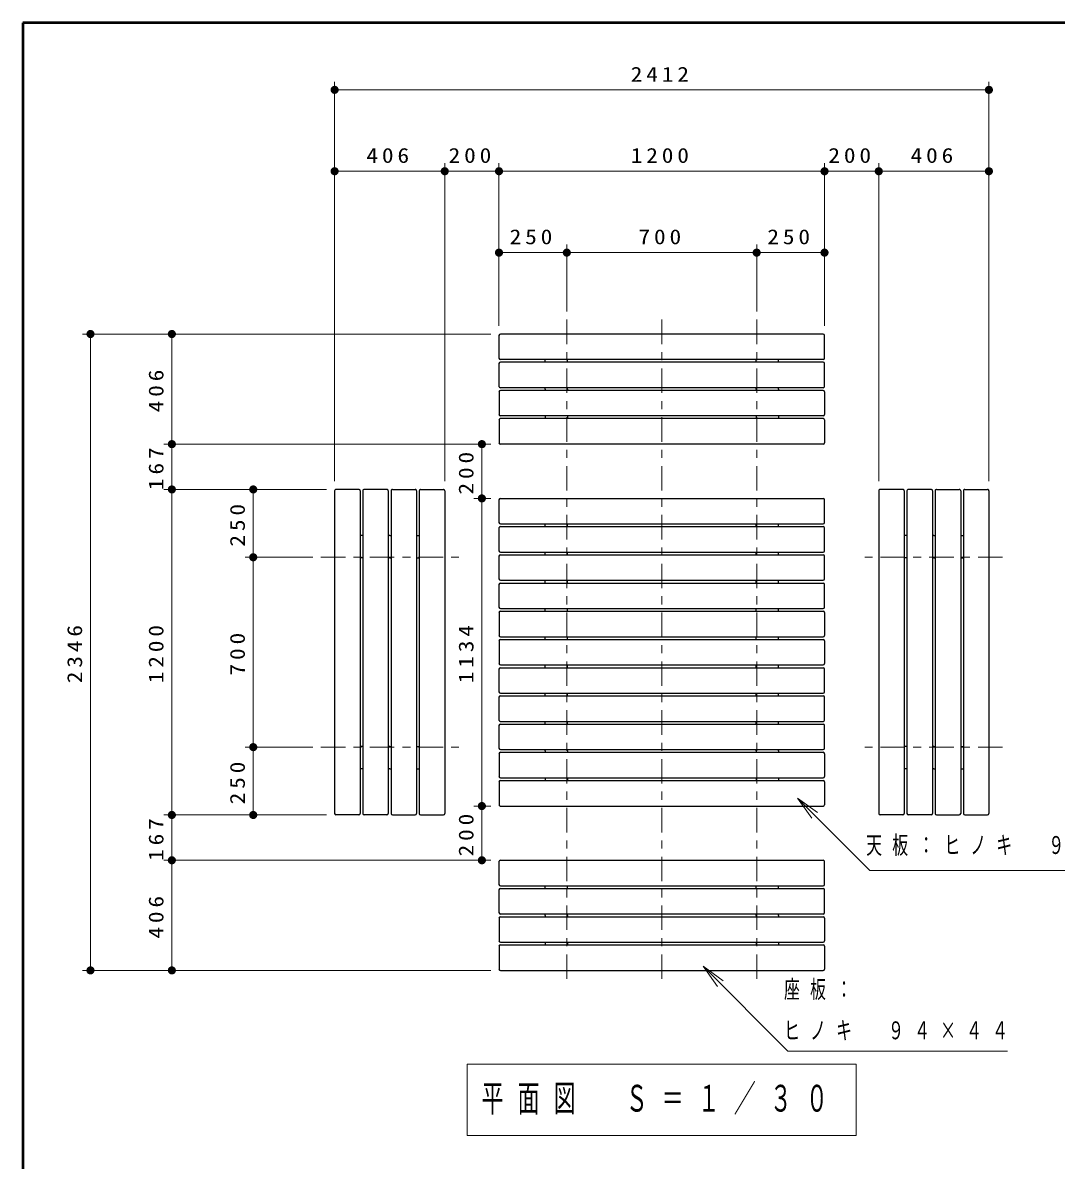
# Model space of a CAD drawing. Units: millimetres on the paper, with parts at other scales. Extents: x -365 to 0, y -26 to 257.
# Drawn here: x -365 to -238, y 117.2 to 257 of the extents above; entities that cross this region are included whole.
import ezdxf

# ---------------------------------------------------------------- set-up
doc = ezdxf.new("R2010")
doc.units = ezdxf.units.MM
doc.linetypes.add('USER2', pattern=[6, 3, -1, 1, -1])
doc.layers.add('LY_1', color=7, linetype='Continuous', lineweight=25)
doc.styles.add('ＭＳ ゴシック', font='')
doc.styles.get('ＭＳ ゴシック').set_extended_font_data('MS Gothic')

# ---------------------------------------------------------------- blocks, each defined once
blk = doc.blocks.new('filled_dot')
at = {"color": 0, "linetype": 'Continuous', "lineweight": -2, "const_width": 1.25}
blk.add_lwpolyline([(-0.625, 0, 1), (0.625, 0, 1)], format="xyb", close=True, dxfattribs=at)

msp = doc.modelspace()

# ---------------------------------------------------------------- linework, layer by layer
at = {"layer": 'LY_1', "lineweight": 50}
for p, q in [((-365, 257), (-365, 0)), ((0, 257), (-365, 257))]:
    msp.add_line(p, q, dxfattribs=at)
at = {"layer": 'LY_1', "lineweight": 13}
for p, q in [((-326.677, 200.654), (-326.677, 249.754)), ((-246.277, 200.654), (-246.277, 249.754)), ((-326.677, 248.754), (-246.277, 248.754)), ((-313.143, 200.654), (-313.143, 239.754)), ((-306.477, 219.754), (-306.477, 239.754)), ((-266.477, 219.754), (-266.477, 239.754)), ((-259.81, 200.654), (-259.81, 239.754)), ((-326.677, 238.754), (-313.143, 238.754)), ((-313.143, 238.754), (-306.477, 238.754)), ((-306.477, 238.754), (-266.477, 238.754)), ((-266.477, 238.754), (-259.81, 238.754)), ((-259.81, 238.754), (-246.277, 238.754)), ((-306.477, 219.754), (-306.477, 229.754)), ((-298.143, 221.522), (-298.143, 229.754)), ((-274.81, 221.522), (-274.81, 229.754)), ((-266.477, 219.754), (-266.477, 229.754)), ((-306.477, 228.754), (-298.143, 228.754)), ((-298.143, 228.754), (-274.81, 228.754)), ((-274.81, 228.754), (-266.477, 228.754)), ((-307.477, 218.754), (-357.677, 218.754)), ((-356.677, 140.554), (-356.677, 218.754)), ((-346.677, 205.221), (-346.677, 218.754)), ((-307.477, 205.221), (-347.677, 205.221)), ((-346.677, 199.654), (-346.677, 205.221)), ((-307.477, 205.221), (-309.581, 205.221)), ((-308.581, 198.554), (-308.581, 205.221)), ((-327.677, 199.654), (-347.677, 199.654)), ((-346.677, 159.654), (-346.677, 199.654)), ((-327.677, 199.654), (-337.677, 199.654)), ((-336.677, 191.321), (-336.677, 199.654)), ((-307.477, 198.554), (-309.581, 198.554)), ((-308.581, 160.754), (-308.581, 198.554)), ((-329.354, 191.321), (-337.677, 191.321)), ((-336.677, 167.988), (-336.677, 191.321)), ((-329.354, 167.988), (-337.677, 167.988)), ((-336.677, 159.654), (-336.677, 167.988)), ((-307.477, 160.754), (-309.581, 160.754)), ((-308.581, 154.088), (-308.581, 160.754)), ((-268.041, 159.26), (-269.809, 161.735)), ((-269.809, 161.735), (-267.334, 159.967)), ((-269.809, 161.735), (-267.688, 159.614)), ((-327.677, 159.654), (-347.677, 159.654)), ((-346.677, 154.088), (-346.677, 159.654)), ((-327.677, 159.654), (-337.677, 159.654)), ((-307.477, 154.088), (-347.677, 154.088)), ((-346.677, 140.554), (-346.677, 154.088)), ((-307.477, 154.088), (-309.581, 154.088)), ((-307.477, 140.554), (-357.677, 140.554)), ((-279.632, 138.581), (-281.395, 141.059)), ((-281.395, 141.059), (-278.923, 139.286)), ((-281.395, 141.059), (-279.277, 138.934)), ((-310.377, 129.054), (-310.377, 120.254)), ((-262.577, 129.054), (-310.377, 129.054)), ((-262.577, 120.254), (-262.577, 129.054)), ((-310.377, 120.254), (-262.577, 120.254))]:
    msp.add_line(p, q, dxfattribs=at)
at = {"layer": 'LY_1', "linetype": 'USER2', "lineweight": 13}
for p, q in [((-298.143, 220.522), (-298.143, 138.58)), ((-286.477, 220.522), (-286.477, 138.58)), ((-274.81, 220.522), (-274.81, 138.58)), ((-328.354, 191.321), (-311.432, 191.321)), ((-244.599, 191.321), (-261.521, 191.321)), ((-328.354, 167.988), (-311.432, 167.988)), ((-244.599, 167.988), (-261.521, 167.988))]:
    msp.add_line(p, q, dxfattribs=at)
at = {"layer": 'LY_1', "color": 4}
for p, q in [((-306.476, 215.787), (-306.476, 218.587)), ((-266.643, 218.754), (-306.31, 218.754)), ((-266.477, 215.787), (-266.477, 218.587)), ((-266.643, 215.621), (-306.31, 215.621)), ((-266.643, 215.287), (-306.31, 215.287)), ((-306.476, 212.321), (-306.476, 215.121)), ((-266.477, 212.321), (-266.477, 215.121)), ((-306.476, 211.654), (-306.476, 208.854)), ((-266.643, 212.154), (-306.31, 212.154)), ((-266.643, 211.821), (-306.31, 211.821)), ((-266.477, 211.654), (-266.477, 208.854)), ((-266.643, 208.688), (-306.31, 208.688)), ((-266.643, 208.354), (-306.31, 208.354)), ((-306.476, 208.188), (-306.476, 205.388)), ((-266.477, 208.188), (-266.477, 205.388)), ((-266.643, 205.221), (-306.31, 205.221)), ((-326.677, 199.487), (-326.677, 159.821)), ((-323.71, 199.654), (-326.51, 199.654)), ((-323.543, 199.487), (-323.543, 159.821)), ((-323.21, 199.487), (-323.21, 159.821)), ((-320.243, 199.654), (-323.043, 199.654)), ((-320.077, 199.487), (-320.077, 159.821)), ((-319.743, 199.487), (-319.743, 159.821)), ((-319.577, 199.654), (-316.777, 199.654)), ((-316.61, 199.487), (-316.61, 159.821)), ((-316.277, 199.487), (-316.277, 159.821)), ((-316.11, 199.654), (-313.31, 199.654)), ((-313.143, 199.487), (-313.143, 159.821)), ((-306.31, 198.554), (-266.643, 198.554)), ((-259.81, 199.487), (-259.81, 159.821)), ((-256.843, 199.654), (-259.643, 199.654)), ((-256.677, 199.487), (-256.677, 159.821)), ((-256.343, 199.487), (-256.343, 159.821)), ((-253.377, 199.654), (-256.177, 199.654)), ((-253.21, 199.487), (-253.21, 159.821)), ((-252.877, 199.487), (-252.877, 159.821)), ((-252.71, 199.654), (-249.91, 199.654)), ((-249.743, 199.487), (-249.743, 159.821)), ((-249.41, 199.487), (-249.41, 159.821)), ((-249.243, 199.654), (-246.443, 199.654)), ((-246.277, 199.487), (-246.277, 159.821)), ((-306.476, 195.587), (-306.476, 198.387)), ((-266.477, 195.587), (-266.477, 198.387)), ((-306.476, 192.121), (-306.476, 194.921)), ((-306.31, 195.421), (-266.643, 195.421)), ((-306.31, 195.087), (-266.643, 195.087)), ((-266.477, 192.121), (-266.477, 194.921)), ((-306.31, 191.954), (-266.643, 191.954)), ((-306.31, 191.621), (-266.643, 191.621)), ((-306.476, 188.654), (-306.476, 191.454)), ((-266.477, 188.654), (-266.477, 191.454)), ((-306.476, 185.187), (-306.476, 187.987)), ((-306.31, 188.487), (-266.643, 188.487)), ((-306.31, 188.154), (-266.643, 188.154)), ((-266.477, 185.187), (-266.477, 187.987)), ((-306.476, 184.521), (-306.476, 181.721)), ((-306.31, 185.021), (-266.643, 185.021)), ((-306.31, 184.687), (-266.643, 184.687)), ((-266.477, 184.521), (-266.477, 181.721)), ((-306.476, 181.054), (-306.476, 178.254)), ((-306.31, 181.554), (-266.643, 181.554)), ((-306.31, 181.221), (-266.643, 181.221)), ((-266.477, 181.054), (-266.477, 178.254)), ((-306.476, 174.788), (-306.476, 177.588)), ((-306.31, 178.088), (-266.643, 178.088)), ((-306.31, 177.754), (-266.643, 177.754)), ((-266.477, 174.788), (-266.477, 177.588)), ((-306.476, 171.321), (-306.476, 174.121)), ((-306.31, 174.621), (-266.643, 174.621)), ((-306.31, 174.288), (-266.643, 174.288)), ((-266.477, 171.321), (-266.477, 174.121)), ((-306.476, 167.854), (-306.476, 170.654)), ((-306.31, 171.154), (-266.643, 171.154)), ((-306.31, 170.821), (-266.643, 170.821)), ((-266.477, 167.854), (-266.477, 170.654)), ((-306.476, 167.188), (-306.476, 164.388)), ((-306.31, 167.688), (-266.643, 167.688)), ((-306.31, 167.354), (-266.643, 167.354)), ((-266.477, 167.188), (-266.477, 164.388)), ((-306.476, 163.721), (-306.476, 160.921)), ((-306.31, 164.221), (-266.643, 164.221)), ((-306.31, 163.888), (-266.643, 163.888)), ((-266.477, 163.721), (-266.477, 160.921)), ((-306.31, 160.754), (-266.643, 160.754)), ((-323.71, 159.654), (-326.51, 159.654)), ((-320.243, 159.654), (-323.043, 159.654)), ((-319.577, 159.654), (-316.777, 159.654)), ((-316.11, 159.654), (-313.31, 159.654)), ((-256.843, 159.654), (-259.643, 159.654)), ((-253.377, 159.654), (-256.177, 159.654)), ((-252.71, 159.654), (-249.91, 159.654)), ((-249.243, 159.654), (-246.443, 159.654)), ((-306.476, 151.121), (-306.476, 153.921)), ((-306.31, 154.087), (-266.643, 154.087)), ((-266.477, 151.121), (-266.477, 153.921)), ((-306.31, 150.954), (-266.643, 150.954)), ((-306.476, 147.654), (-306.476, 150.454)), ((-306.31, 150.621), (-266.643, 150.621)), ((-266.477, 147.654), (-266.477, 150.454)), ((-306.476, 146.988), (-306.476, 144.188)), ((-306.31, 147.488), (-266.643, 147.488)), ((-306.31, 147.154), (-266.643, 147.154)), ((-266.477, 146.988), (-266.477, 144.188)), ((-306.31, 144.021), (-266.643, 144.021)), ((-306.476, 143.521), (-306.476, 140.721)), ((-306.31, 143.688), (-266.643, 143.688)), ((-266.477, 143.521), (-266.477, 140.721)), ((-306.31, 140.554), (-266.643, 140.554))]:
    msp.add_line(p, q, dxfattribs=at)
at = {"layer": 'LY_1'}
for p, q in [((-300.81, 215.287), (-300.81, 215.621)), ((-298.068, 215.287), (-298.068, 215.621)), ((-274.885, 215.287), (-274.885, 215.621)), ((-272.143, 215.287), (-272.143, 215.621)), ((-300.81, 211.988), (-300.81, 212.154)), ((-300.81, 211.988), (-300.81, 211.821)), ((-298.068, 211.988), (-298.068, 212.154)), ((-298.068, 211.988), (-298.068, 211.821)), ((-274.885, 211.988), (-274.885, 212.154)), ((-274.885, 211.988), (-274.885, 211.821)), ((-272.143, 211.988), (-272.143, 212.154)), ((-272.143, 211.988), (-272.143, 211.821)), ((-300.81, 208.688), (-300.81, 208.354)), ((-298.068, 208.688), (-298.068, 208.354)), ((-274.885, 208.688), (-274.885, 208.354)), ((-272.143, 208.688), (-272.143, 208.354)), ((-300.81, 195.087), (-300.81, 195.421)), ((-298.068, 195.087), (-298.068, 195.421)), ((-274.885, 195.087), (-274.885, 195.421)), ((-272.143, 195.087), (-272.143, 195.421)), ((-323.21, 193.987), (-323.543, 193.987)), ((-319.91, 193.987), (-320.077, 193.987)), ((-319.91, 193.987), (-319.743, 193.987)), ((-316.61, 193.987), (-316.277, 193.987)), ((-256.343, 193.987), (-256.677, 193.987)), ((-253.043, 193.987), (-253.21, 193.987)), ((-253.043, 193.987), (-252.877, 193.987)), ((-249.743, 193.987), (-249.41, 193.987)), ((-300.81, 191.621), (-300.81, 191.954)), ((-298.068, 191.621), (-298.068, 191.954)), ((-274.885, 191.621), (-274.885, 191.954)), ((-272.143, 191.621), (-272.143, 191.954)), ((-323.21, 191.246), (-323.543, 191.246)), ((-319.91, 191.246), (-320.077, 191.246)), ((-319.91, 191.246), (-319.743, 191.246)), ((-316.61, 191.246), (-316.277, 191.246)), ((-256.343, 191.246), (-256.677, 191.246)), ((-253.043, 191.246), (-253.21, 191.246)), ((-253.043, 191.246), (-252.877, 191.246)), ((-249.743, 191.246), (-249.41, 191.246)), ((-300.81, 188.154), (-300.81, 188.487)), ((-298.068, 188.154), (-298.068, 188.487)), ((-274.885, 188.154), (-274.885, 188.487)), ((-272.143, 188.154), (-272.143, 188.487)), ((-300.81, 184.687), (-300.81, 185.021)), ((-298.068, 184.687), (-298.068, 185.021)), ((-274.885, 184.687), (-274.885, 185.021)), ((-272.143, 184.687), (-272.143, 185.021)), ((-300.81, 181.221), (-300.81, 181.554)), ((-298.068, 181.221), (-298.068, 181.554)), ((-274.885, 181.221), (-274.885, 181.554)), ((-272.143, 181.221), (-272.143, 181.554)), ((-300.81, 177.754), (-300.81, 178.088)), ((-298.068, 177.754), (-298.068, 178.088)), ((-274.885, 177.754), (-274.885, 178.088)), ((-272.143, 177.754), (-272.143, 178.088)), ((-300.81, 174.288), (-300.81, 174.621)), ((-298.068, 174.288), (-298.068, 174.621)), ((-274.885, 174.288), (-274.885, 174.621)), ((-272.143, 174.288), (-272.143, 174.621)), ((-300.81, 170.821), (-300.81, 171.154)), ((-298.068, 170.821), (-298.068, 171.154)), ((-274.885, 170.821), (-274.885, 171.154)), ((-272.143, 170.821), (-272.143, 171.154)), ((-323.21, 168.063), (-323.543, 168.063)), ((-319.91, 168.063), (-320.077, 168.063)), ((-319.91, 168.063), (-319.743, 168.063)), ((-316.61, 168.063), (-316.277, 168.063)), ((-256.343, 168.063), (-256.677, 168.063)), ((-253.043, 168.063), (-253.21, 168.063)), ((-253.043, 168.063), (-252.877, 168.063)), ((-249.743, 168.063), (-249.41, 168.063)), ((-300.81, 167.521), (-300.81, 167.688)), ((-300.81, 167.521), (-300.81, 167.354)), ((-298.068, 167.521), (-298.068, 167.688)), ((-298.068, 167.521), (-298.068, 167.354)), ((-274.885, 167.521), (-274.885, 167.688)), ((-274.885, 167.521), (-274.885, 167.354)), ((-272.143, 167.521), (-272.143, 167.688)), ((-272.143, 167.521), (-272.143, 167.354)), ((-323.21, 165.321), (-323.543, 165.321)), ((-319.91, 165.321), (-320.077, 165.321)), ((-319.91, 165.321), (-319.743, 165.321)), ((-316.61, 165.321), (-316.277, 165.321)), ((-256.343, 165.321), (-256.677, 165.321)), ((-253.043, 165.321), (-253.21, 165.321)), ((-253.043, 165.321), (-252.877, 165.321)), ((-249.743, 165.321), (-249.41, 165.321)), ((-300.81, 164.221), (-300.81, 163.888)), ((-298.068, 164.221), (-298.068, 163.888)), ((-274.885, 164.221), (-274.885, 163.888)), ((-272.143, 164.221), (-272.143, 163.888)), ((-300.81, 150.621), (-300.81, 150.954)), ((-298.068, 150.621), (-298.068, 150.954)), ((-274.885, 150.621), (-274.885, 150.954)), ((-272.143, 150.621), (-272.143, 150.954)), ((-300.81, 147.321), (-300.81, 147.488)), ((-300.81, 147.321), (-300.81, 147.154)), ((-298.068, 147.321), (-298.068, 147.488)), ((-298.068, 147.321), (-298.068, 147.154)), ((-274.885, 147.321), (-274.885, 147.488)), ((-274.885, 147.321), (-274.885, 147.154)), ((-272.143, 147.321), (-272.143, 147.488)), ((-272.143, 147.321), (-272.143, 147.154)), ((-300.81, 144.021), (-300.81, 143.688)), ((-298.068, 144.021), (-298.068, 143.688)), ((-274.885, 144.021), (-274.885, 143.688)), ((-272.143, 144.021), (-272.143, 143.688))]:
    msp.add_line(p, q, dxfattribs=at)
at = {"layer": 'LY_1', "lineweight": 13}
for points in [[(-269.809, 161.735), (-260.918, 152.844), (-224.913, 152.844)], [(-281.395, 141.059), (-271, 130.625), (-244, 130.625)]]:
    msp.add_lwpolyline(points, dxfattribs=at)
at = {"layer": 'LY_1', "color": 4}
for centre, start, end in [((-306.31, 218.587), 90, 180), ((-266.643, 218.587), 360, 90), ((-306.31, 215.787), 180, 270), ((-306.31, 215.121), 90, 180), ((-266.643, 215.787), 270, 0), ((-266.643, 215.121), 360, 90), ((-306.31, 212.321), 180, 270), ((-306.31, 211.654), 90, 180), ((-266.643, 212.321), 270, 0), ((-266.643, 211.654), 360, 90), ((-306.31, 208.854), 180, 270), ((-306.31, 208.188), 90, 180), ((-266.643, 208.854), 270, 0), ((-266.643, 208.188), 360, 90), ((-306.31, 205.388), 180, 270), ((-266.643, 205.388), 270, 0), ((-326.51, 199.487), 89.99999, 180), ((-323.71, 199.487), 0, 90.00001), ((-323.043, 199.487), 89.99999, 180), ((-320.243, 199.487), 0, 90.00001), ((-319.577, 199.487), 89.99999, 180), ((-316.777, 199.487), 0, 90.00001), ((-316.11, 199.487), 89.99999, 180), ((-313.31, 199.487), 0, 90.00001), ((-306.31, 198.387), 90, 180), ((-266.643, 198.387), 0, 90), ((-259.643, 199.487), 89.99999, 180), ((-256.843, 199.487), 0, 90.00001), ((-256.177, 199.487), 89.99999, 180), ((-253.377, 199.487), 0, 90.00001), ((-252.71, 199.487), 89.99999, 180), ((-249.91, 199.487), 0, 90.00001), ((-249.243, 199.487), 89.99999, 180), ((-246.443, 199.487), 0, 90.00001), ((-306.31, 195.587), 180, 270), ((-306.31, 194.921), 90, 180), ((-266.643, 195.587), 270, 0), ((-266.643, 194.921), 0, 90), ((-306.31, 192.121), 180, 270), ((-306.31, 191.454), 90, 180), ((-266.643, 192.121), 270, 0), ((-266.643, 191.454), 0, 90), ((-306.31, 188.654), 180, 270), ((-306.31, 187.987), 90, 180), ((-266.643, 188.654), 270, 0), ((-266.643, 187.987), 0, 90), ((-306.31, 185.187), 180, 270), ((-306.31, 184.521), 90, 180), ((-266.643, 185.187), 270, 0), ((-266.643, 184.521), 0, 90), ((-306.31, 181.721), 180, 270), ((-266.643, 181.721), 270, 0), ((-306.31, 181.054), 90, 180), ((-266.643, 181.054), 0, 90), ((-306.31, 178.254), 180, 270), ((-306.31, 177.588), 90, 180), ((-266.643, 178.254), 270, 0), ((-266.643, 177.588), 0, 90), ((-306.31, 174.788), 180, 270), ((-266.643, 174.788), 270, 0), ((-306.31, 174.121), 90, 180), ((-266.643, 174.121), 0, 90), ((-306.31, 171.321), 180, 270), ((-306.31, 170.654), 90, 180), ((-266.643, 171.321), 270, 0), ((-266.643, 170.654), 0, 90), ((-306.31, 167.854), 180, 270), ((-266.643, 167.854), 270, 0), ((-306.31, 167.188), 90, 180), ((-266.643, 167.188), 0, 90), ((-306.31, 164.388), 180, 270), ((-306.31, 163.721), 90, 180), ((-266.643, 164.388), 270, 0), ((-266.643, 163.721), 0, 90), ((-306.31, 160.921), 180, 270), ((-266.643, 160.921), 270, 0), ((-326.51, 159.821), 180, 270), ((-323.71, 159.821), 270, 0), ((-323.043, 159.821), 180, 270), ((-320.243, 159.821), 270, 0), ((-319.577, 159.821), 180, 270), ((-316.777, 159.821), 270, 0), ((-316.11, 159.821), 180, 270), ((-313.31, 159.821), 270, 0), ((-259.643, 159.821), 180, 270), ((-256.843, 159.821), 270, 0), ((-256.177, 159.821), 180, 270), ((-253.377, 159.821), 270, 0), ((-252.71, 159.821), 180, 270), ((-249.91, 159.821), 270, 0), ((-249.243, 159.821), 180, 270), ((-246.443, 159.821), 270, 0), ((-306.31, 153.921), 90, 180), ((-266.643, 153.921), 0, 90), ((-306.31, 151.121), 180, 270), ((-266.643, 151.121), 270, 0), ((-306.31, 150.454), 90, 180), ((-266.643, 150.454), 0, 90), ((-306.31, 147.654), 180, 270), ((-306.31, 146.988), 90, 180), ((-266.643, 147.654), 270, 0), ((-266.643, 146.988), 0, 90), ((-306.31, 144.188), 180, 270), ((-266.643, 144.188), 270, 0), ((-306.31, 143.521), 90, 180), ((-266.643, 143.521), 0, 90), ((-306.31, 140.721), 180, 270), ((-266.643, 140.721), 270, 0)]:
    msp.add_arc(centre, 0.167, start, end, dxfattribs=at)

# ---------------------------------------------------------------- block references
at = {"layer": 'LY_1', "lineweight": 13, "xscale": 0.4, "yscale": 0.4}
for p in [(-326.677, 248.754), (-326.677, 238.754), (-306.477, 228.754)]:
    msp.add_blockref('filled_dot', p, dxfattribs=at)
for p, rotation in [((-246.277, 248.754), 180), ((-313.143, 238.754), 180), ((-306.477, 238.754), 180), ((-266.477, 238.754), 180), ((-259.81, 238.754), 180), ((-246.277, 238.754), 180), ((-298.143, 228.754), 180), ((-274.81, 228.754), 180), ((-266.477, 228.754), 180), ((-356.677, 218.754), 270), ((-346.677, 218.754), 270), ((-346.677, 205.221), 270), ((-308.581, 205.221), 270), ((-346.677, 199.654), 270), ((-336.677, 199.654), 270), ((-308.581, 198.554), 270), ((-336.677, 191.321), 270), ((-336.677, 167.988), 270), ((-308.581, 160.754), 270), ((-346.677, 159.654), 270), ((-336.677, 159.654), 90), ((-346.677, 154.088), 270), ((-308.581, 154.088), 90), ((-356.677, 140.554), 90), ((-346.677, 140.554), 90)]:
    msp.add_blockref('filled_dot', p, dxfattribs=dict(at, rotation=rotation))

# ---------------------------------------------------------------- texts
at = {"layer": 'LY_1', "style": 'ＭＳ ゴシック'}
for s, insert, char_height, attachment_point in [('\\T1.33;\\W1.15;2412', (-286.477, 249.754), 1.833, 8), ('\\T1.33;\\W1.15;406', (-319.91, 239.754), 1.833, 8), ('\\T1.33;\\W1.15;200', (-309.81, 239.754), 1.833, 8), ('\\T1.33;\\W1.15;1200', (-286.477, 239.754), 1.833, 8), ('\\T1.33;\\W1.15;200', (-263.143, 239.754), 1.833, 8), ('\\T1.33;\\W1.15;406', (-253.043, 239.754), 1.833, 8), ('\\T1.33;\\W1.15;250', (-302.31, 229.754), 1.833, 8), ('\\T1.33;\\W1.15;700', (-286.477, 229.754), 1.833, 8), ('\\T1.33;\\W1.15;250', (-270.643, 229.754), 1.833, 8), ('\\T1.64;\\W0.65;天板：ヒノキ\u3000９４×４４', (-261.354, 155.844), 2.199, 4), ('\\T1.64;\\W0.65;座板：', (-271.45, 138.125), 2.199, 4), ('\\T1.64;\\W0.65;ヒノキ\u3000９４×４４', (-271.45, 133.125), 2.199, 4), ('\\T1.64;\\W0.6;平面図\u3000Ｓ＝１／３０', (-286.477, 124.654), 3.299, 5)]:
    msp.add_mtext(s, dxfattribs=dict(at, insert=insert, char_height=char_height, attachment_point=attachment_point))
at = {"layer": 'LY_1', "char_height": 1.833, "attachment_point": 8, "rotation": 90, "style": 'ＭＳ ゴシック'}
for s, insert in [('\\T1.33;\\W1.15;406', (-347.677, 211.988)), ('\\T1.33;\\W1.15;167', (-347.677, 202.438)), ('\\T1.33;\\W1.15;200', (-309.581, 201.888)), ('\\T1.33;\\W1.15;250', (-337.677, 195.488)), ('\\T1.33;\\W1.15;2346', (-357.677, 179.654)), ('\\T1.33;\\W1.15;1200', (-347.677, 179.654)), ('\\T1.33;\\W1.15;700', (-337.677, 179.654)), ('\\T1.33;\\W1.15;1134', (-309.581, 179.654)), ('\\T1.33;\\W1.15;250', (-337.677, 163.821)), ('\\T1.33;\\W1.15;200', (-309.581, 157.421)), ('\\T1.33;\\W1.15;167', (-347.677, 156.871)), ('\\T1.33;\\W1.15;406', (-347.677, 147.321))]:
    msp.add_mtext(s, dxfattribs=dict(at, insert=insert))

doc.saveas('drawing.dxf')
